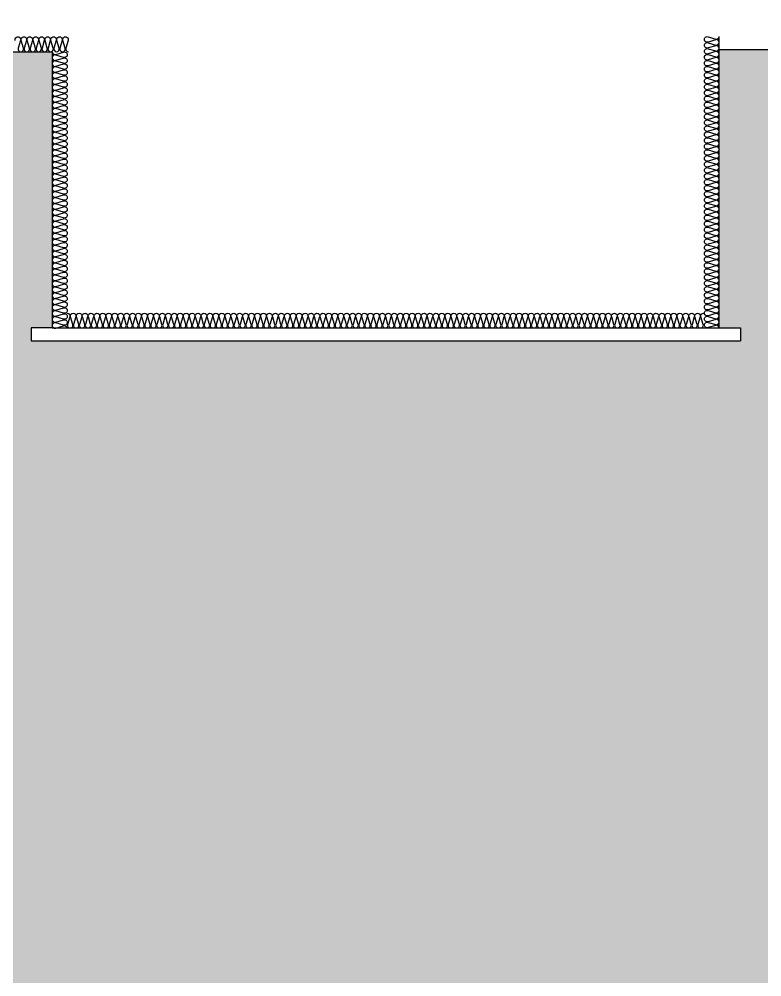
# Model space of a CAD drawing. Header units: millimetres. Extents: x 17311 to 801382, y -242618 to -104888.
# Drawn here: x 714234 to 717731, y -206253 to -201746 of the extents above; entities that cross this region are included whole.
import ezdxf

# ---------------------------------------------------------------- set-up
doc = ezdxf.new("R2010")
doc.units = ezdxf.units.MM
doc.header["$LTSCALE"] = 250
for name, color, linetype in [('A-버림CONC', 4, 'Continuous'), ('ISL', 251, 'Continuous'), ('지반', 254, 'Continuous')]:
    doc.layers.add(name, color=color, linetype=linetype)

msp = doc.modelspace()

# ---------------------------------------------------------------- hatches: boundary and pattern name
at = {"layer": '지반'}
h = msp.add_hatch(dxfattribs=at)
h.set_pattern_fill('EARTH', color=251, scale=70, angle=45)
h.paths.add_polyline_path([(746860.7, -201889.5), (739060.7, -201889.5), (739060.7, -203129.5), (739160.7, -203129.5), (739160.7, -203189.5), (735960.7, -203189.5), (735960.7, -203129.5), (736060.7, -203129.5), (736060.7, -201889.5), (728260.7, -201889.5), (728260.7, -203129.5), (728360.7, -203129.5), (728360.7, -203189.5), (725160.7, -203189.5), (725160.7, -203129.5), (725260.7, -203129.5), (725260.7, -201889.5), (717530.7, -201889.5), (717530.7, -203199.5), (717630.7, -203199.5), (717630.7, -203259.5), (714290.7, -203259.5), (714290.7, -203199.5), (714390.7, -203199.5), (714390.7, -201899.5), (712730.7, -201899.5), (712730.7, -202599.5), (712430.7, -202599.5), (712430.7, -203659.5), (713030.7, -203659.5), (713030.7, -205299.5), (713130.7, -205299.5), (713130.7, -205359.5), (704240.7, -205359.5), (704240.7, -205299.5), (704340.7, -205299.5), (704340.7, -203659.5), (705660.7, -203659.5), (705660.7, -202089.8), (705490.7, -202089.8), (705490.7, -201979.5), (703610.7, -201979.5), (703610.7, -202229.5), (703660.7, -202229.5), (703660.7, -202289.5), (703410.7, -202289.5), (703410.7, -202229.5), (703460.7, -202229.5), (703460.7, -202129.5), (692060.7, -202129.5), (692060.7, -201879.5), (650617.6, -201879.5), (650617.6, -213174), (801382.4, -213174), (801382.4, -201579.5), (791230.7, -201579.5), (791230.7, -201786.8), (791060.7, -201786.8), (791060.7, -202579.5), (790960.7, -202579.5), (790960.7, -204179.5), (792310.7, -204179.5), (792310.7, -205679.5), (792410.7, -205679.5), (792410.7, -205739.5), (783660.7, -205739.5), (783660.7, -205679.5), (783760.7, -205679.5), (783760.7, -204639.5), (782260.7, -204639.5), (782260.7, -205679.5), (782360.7, -205679.5), (782360.7, -205739.5), (779160.7, -205739.5), (779160.7, -205679.5), (779260.7, -205679.5), (779260.7, -204539.5), (771460.7, -204539.5), (771460.7, -205679.5), (771560.7, -205679.5), (771560.7, -205739.5), (768360.7, -205739.5), (768360.7, -205679.5), (768460.7, -205679.5), (768460.7, -204179.5), (769360.7, -204179.5), (769360.7, -201889.5), (760660.7, -201889.5), (760660.7, -203129.5), (760760.7, -203129.5), (760760.7, -203189.5), (757560.7, -203189.5), (757560.7, -203129.5), (757660.7, -203129.5), (757660.7, -201889.5), (749860.7, -201889.5), (749860.7, -203129.5), (749960.7, -203129.5), (749960.7, -203189.5), (746760.7, -203189.5), (746760.7, -203129.5), (746860.7, -203129.5)])

# ---------------------------------------------------------------- linework, layer by layer
at = {"layer": 'A-버림CONC'}
for p, q in [((717530.7, -201889.5), (725260.7, -201889.5)), ((714390.7, -203199.5), (714290.7, -203199.5)), ((714290.7, -203199.5), (714290.7, -203259.5)), ((717530.7, -203199.5), (717630.7, -203199.5)), ((717630.7, -203199.5), (717630.7, -203259.5)), ((714290.7, -203259.5), (717630.7, -203259.5))]:
    msp.add_line(p, q, dxfattribs=at)
at = {"layer": 'ISL'}
msp.add_lwpolyline([(712430.7, -203729.5), (712430.7, -202599.5), (712730.7, -202599.5), (712730.7, -201899.5), (714390.7, -201899.5), (714390.7, -203199.5), (717530.7, -203199.5), (717530.7, -201829.5)], dxfattribs=at)
for points in [[(714216.3, -201846.4, -1.372593), (714241, -201846.4), (714230.3, -201882.5, 0.509267), (714242.7, -201899.5, 0.509267), (714255, -201882.5), (714244.3, -201846.4, -1.372593), (714269, -201846.4), (714258.3, -201882.5, 0.509267), (714270.7, -201899.5, 0.509267), (714283, -201882.5), (714272.3, -201846.4, -1.372593), (714297, -201846.4), (714286.3, -201882.5, 0.509267), (714298.7, -201899.5, 0.509267), (714311, -201882.5), (714300.3, -201846.4, -1.372593), (714325, -201846.4), (714314.3, -201882.5, 0.509267), (714326.7, -201899.5, 0.509267), (714339, -201882.5), (714328.3, -201846.4, -1.372593), (714353, -201846.4), (714342.3, -201882.5, 0.509267), (714354.7, -201899.5, 0.509267), (714367, -201882.5), (714356.3, -201846.4, -1.372593), (714381, -201846.4), (714370.3, -201882.5, 0.509267), (714382.7, -201899.5, 0.509267), (714395, -201882.5), (714384.3, -201846.4, -1.372593), (714409, -201846.4), (714398.3, -201882.5, 0.509267), (714410.7, -201899.5, 0.509267), (714423, -201882.5), (714412.3, -201846.4, -1.372593), (714437, -201846.4), (714426.3, -201882.5, 0.509267), (714438.7, -201899.5, 0.509267), (714451, -201882.5), (714440.3, -201846.4, -1.372593), (714465, -201846.4), (714454.3, -201882.5, 0.509267), (714466.7, -201899.5)], [(717530.7, -203199.5, 0.509267), (717513.7, -203187.1), (717477.6, -203197.8, -1.372593), (717477.6, -203173.1), (717513.7, -203183.8, 0.509267), (717530.7, -203171.5, 0.509267), (717513.7, -203159.1), (717477.6, -203169.8, -1.372593), (717477.6, -203145.1), (717513.7, -203155.8, 0.509267), (717530.7, -203143.5, 0.509267), (717513.7, -203131.1), (717477.6, -203141.8, -1.372593), (717477.6, -203117.1), (717513.7, -203127.8, 0.509267), (717530.7, -203115.5, 0.509267), (717513.7, -203103.1), (717477.6, -203113.8, -1.372593), (717477.6, -203089.1), (717513.7, -203099.8, 0.509267), (717530.7, -203087.5, 0.509267), (717513.7, -203075.1), (717477.6, -203085.8, -1.372593), (717477.6, -203061.1), (717513.7, -203071.8, 0.509267), (717530.7, -203059.5, 0.509267), (717513.7, -203047.1), (717477.6, -203057.8, -1.372593), (717477.6, -203033.1), (717513.7, -203043.8, 0.509267), (717530.7, -203031.5, 0.509267), (717513.7, -203019.1), (717477.6, -203029.8, -1.372593), (717477.6, -203005.1), (717513.7, -203015.8, 0.509267), (717530.7, -203003.5, 0.509267), (717513.7, -202991.1), (717477.6, -203001.8, -1.372593), (717477.6, -202977.1), (717513.7, -202987.8, 0.509267), (717530.7, -202975.5, 0.509267), (717513.7, -202963.1), (717477.6, -202973.8, -1.372593), (717477.6, -202949.1), (717513.7, -202959.8, 0.509267), (717530.7, -202947.5, 0.509267), (717513.7, -202935.1), (717477.6, -202945.8, -1.372593), (717477.6, -202921.1), (717513.7, -202931.8, 0.509267), (717530.7, -202919.5, 0.509267), (717513.7, -202907.1), (717477.6, -202917.8, -1.372593), (717477.6, -202893.1), (717513.7, -202903.8, 0.509267), (717530.7, -202891.5, 0.509267), (717513.7, -202879.1), (717477.6, -202889.8, -1.372593), (717477.6, -202865.1), (717513.7, -202875.8, 0.509267), (717530.7, -202863.5, 0.509267), (717513.7, -202851.1), (717477.6, -202861.8, -1.372593), (717477.6, -202837.1), (717513.7, -202847.8, 0.509267), (717530.7, -202835.5, 0.509267), (717513.7, -202823.1), (717477.6, -202833.8, -1.372593), (717477.6, -202809.1), (717513.7, -202819.8, 0.509267), (717530.7, -202807.5, 0.509267), (717513.7, -202795.1), (717477.6, -202805.8, -1.372593), (717477.6, -202781.1), (717513.7, -202791.8, 0.509267), (717530.7, -202779.5, 0.509267), (717513.7, -202767.1), (717477.6, -202777.8, -1.372593), (717477.6, -202753.1), (717513.7, -202763.8, 0.509267), (717530.7, -202751.5, 0.509267), (717513.7, -202739.1), (717477.6, -202749.8, -1.372593), (717477.6, -202725.1), (717513.7, -202735.8, 0.509267), (717530.7, -202723.5, 0.509267), (717513.7, -202711.1), (717477.6, -202721.8, -1.372593), (717477.6, -202697.1), (717513.7, -202707.8, 0.509267), (717530.7, -202695.5, 0.509267), (717513.7, -202683.1), (717477.6, -202693.8, -1.372593), (717477.6, -202669.1), (717513.7, -202679.8, 0.509267), (717530.7, -202667.5, 0.509267), (717513.7, -202655.1), (717477.6, -202665.8, -1.372593), (717477.6, -202641.1), (717513.7, -202651.8, 0.509267), (717530.7, -202639.5, 0.509267), (717513.7, -202627.1), (717477.6, -202637.8, -1.372593), (717477.6, -202613.1), (717513.7, -202623.8, 0.509267), (717530.7, -202611.5, 0.509267), (717513.7, -202599.1), (717477.6, -202609.8, -1.372593), (717477.6, -202585.1), (717513.7, -202595.8, 0.509267), (717530.7, -202583.5, 0.509267), (717513.7, -202571.1), (717477.6, -202581.8, -1.372593), (717477.6, -202557.1), (717513.7, -202567.8, 0.509267), (717530.7, -202555.5, 0.509267), (717513.7, -202543.1), (717477.6, -202553.8, -1.372593), (717477.6, -202529.1), (717513.7, -202539.8, 0.509267), (717530.7, -202527.5, 0.509267), (717513.7, -202515.1), (717477.6, -202525.8, -1.372593), (717477.6, -202501.1), (717513.7, -202511.8, 0.509267), (717530.7, -202499.5, 0.509267), (717513.7, -202487.1), (717477.6, -202497.8, -1.372593), (717477.6, -202473.1), (717513.7, -202483.8, 0.509267), (717530.7, -202471.5, 0.509267), (717513.7, -202459.1), (717477.6, -202469.8, -1.372593), (717477.6, -202445.1), (717513.7, -202455.8, 0.509267), (717530.7, -202443.5, 0.509267), (717513.7, -202431.1), (717477.6, -202441.8, -1.372593), (717477.6, -202417.1), (717513.7, -202427.8, 0.509267), (717530.7, -202415.5, 0.509267), (717513.7, -202403.1), (717477.6, -202413.8, -1.372593), (717477.6, -202389.1), (717513.7, -202399.8, 0.509267), (717530.7, -202387.5, 0.509267), (717513.7, -202375.1), (717477.6, -202385.8, -1.372593), (717477.6, -202361.1), (717513.7, -202371.8, 0.509267), (717530.7, -202359.5, 0.509267), (717513.7, -202347.1), (717477.6, -202357.8, -1.372593), (717477.6, -202333.1), (717513.7, -202343.8, 0.509267), (717530.7, -202331.5, 0.509267), (717513.7, -202319.1), (717477.6, -202329.8, -1.372593), (717477.6, -202305.1), (717513.7, -202315.8, 0.509267), (717530.7, -202303.5, 0.509267), (717513.7, -202291.1), (717477.6, -202301.8, -1.372593), (717477.6, -202277.1), (717513.7, -202287.8, 0.509267), (717530.7, -202275.5, 0.509267), (717513.7, -202263.1), (717477.6, -202273.8, -1.372593), (717477.6, -202249.1), (717513.7, -202259.8, 0.509267), (717530.7, -202247.5, 0.509267), (717513.7, -202235.1), (717477.6, -202245.8, -1.372593), (717477.6, -202221.1), (717513.7, -202231.8, 0.509267), (717530.7, -202219.5, 0.509267), (717513.7, -202207.1), (717477.6, -202217.8, -1.372593), (717477.6, -202193.1), (717513.7, -202203.8, 0.509267), (717530.7, -202191.5, 0.509267), (717513.7, -202179.1), (717477.6, -202189.8, -1.372593), (717477.6, -202165.1), (717513.7, -202175.8, 0.509267), (717530.7, -202163.5, 0.509267), (717513.7, -202151.1), (717477.6, -202161.8, -1.372593), (717477.6, -202137.1), (717513.7, -202147.8, 0.509267), (717530.7, -202135.5, 0.509267), (717513.7, -202123.1), (717477.6, -202133.8, -1.372593), (717477.6, -202109.1), (717513.7, -202119.8, 0.509267), (717530.7, -202107.5, 0.509267), (717513.7, -202095.1), (717477.6, -202105.8, -1.372593), (717477.6, -202081.1), (717513.7, -202091.8, 0.509267), (717530.7, -202079.5, 0.509267), (717513.7, -202067.1), (717477.6, -202077.8, -1.372593), (717477.6, -202053.1), (717513.7, -202063.8, 0.509267), (717530.7, -202051.5, 0.509267), (717513.7, -202039.1), (717477.6, -202049.8, -1.372593), (717477.6, -202025.1), (717513.7, -202035.8, 0.509267), (717530.7, -202023.5, 0.509267), (717513.7, -202011.1), (717477.6, -202021.8, -1.372593), (717477.6, -201997.1), (717513.7, -202007.8, 0.509267), (717530.7, -201995.5, 0.509267), (717513.7, -201983.1), (717477.6, -201993.8, -1.372593), (717477.6, -201969.1), (717513.7, -201979.8, 0.509267), (717530.7, -201967.5, 0.509267), (717513.7, -201955.1), (717477.6, -201965.8, -1.372593), (717477.6, -201941.1), (717513.7, -201951.8, 0.509267), (717530.7, -201939.5, 0.509267), (717513.7, -201927.1), (717477.6, -201937.8, -1.372593), (717477.6, -201913.1), (717513.7, -201923.8, 0.509267), (717530.7, -201911.5, 0.509267), (717513.7, -201899.1), (717477.6, -201909.8, -1.372593), (717477.6, -201885.1), (717513.7, -201895.8, 0.509267), (717530.7, -201883.5, 0.509267), (717513.7, -201871.1), (717477.6, -201881.8, -1.372593), (717477.6, -201857.1), (717513.7, -201867.8, 0.509267), (717530.7, -201855.5, 0.509267), (717513.7, -201843.1), (717477.6, -201853.8, -1.372593), (717477.6, -201829.1), (717513.7, -201839.8, 0.509267), (717530.7, -201827.5)], [(714390.7, -201899.5, 0.509267), (714407.6, -201911.9), (714443.7, -201901.1, -1.372593), (714443.7, -201925.9), (714407.6, -201915.1, 0.509267), (714390.7, -201927.5, 0.509267), (714407.6, -201939.9), (714443.7, -201929.1, -1.372593), (714443.7, -201953.9), (714407.6, -201943.1, 0.509267), (714390.7, -201955.5, 0.509267), (714407.6, -201967.9), (714443.7, -201957.1, -1.372593), (714443.7, -201981.9), (714407.6, -201971.1, 0.509267), (714390.7, -201983.5, 0.509267), (714407.6, -201995.9), (714443.7, -201985.1, -1.372593), (714443.7, -202009.9), (714407.6, -201999.1, 0.509267), (714390.7, -202011.5, 0.509267), (714407.6, -202023.9), (714443.7, -202013.1, -1.372593), (714443.7, -202037.9), (714407.6, -202027.1, 0.509267), (714390.7, -202039.5, 0.509267), (714407.6, -202051.9), (714443.7, -202041.1, -1.372593), (714443.7, -202065.9), (714407.6, -202055.1, 0.509267), (714390.7, -202067.5, 0.509267), (714407.6, -202079.9), (714443.7, -202069.1, -1.372593), (714443.7, -202093.9), (714407.6, -202083.1, 0.509267), (714390.7, -202095.5, 0.509267), (714407.6, -202107.9), (714443.7, -202097.1, -1.372593), (714443.7, -202121.9), (714407.6, -202111.1, 0.509267), (714390.7, -202123.5, 0.509267), (714407.6, -202135.9), (714443.7, -202125.1, -1.372593), (714443.7, -202149.9), (714407.6, -202139.1, 0.509267), (714390.7, -202151.5, 0.509267), (714407.6, -202163.9), (714443.7, -202153.1, -1.372593), (714443.7, -202177.9), (714407.6, -202167.1, 0.509267), (714390.7, -202179.5, 0.509267), (714407.6, -202191.9), (714443.7, -202181.1, -1.372593), (714443.7, -202205.9), (714407.6, -202195.1, 0.509267), (714390.7, -202207.5, 0.509267), (714407.6, -202219.9), (714443.7, -202209.1, -1.372593), (714443.7, -202233.9), (714407.6, -202223.1, 0.509267), (714390.7, -202235.5, 0.509267), (714407.6, -202247.9), (714443.7, -202237.1, -1.372593), (714443.7, -202261.9), (714407.6, -202251.1, 0.509267), (714390.7, -202263.5, 0.509267), (714407.6, -202275.9), (714443.7, -202265.1, -1.372593), (714443.7, -202289.9), (714407.6, -202279.1, 0.509267), (714390.7, -202291.5, 0.509267), (714407.6, -202303.9), (714443.7, -202293.1, -1.372593), (714443.7, -202317.9), (714407.6, -202307.1, 0.509267), (714390.7, -202319.5, 0.509267), (714407.6, -202331.9), (714443.7, -202321.1, -1.372593), (714443.7, -202345.9), (714407.6, -202335.1, 0.509267), (714390.7, -202347.5, 0.509267), (714407.6, -202359.9), (714443.7, -202349.1, -1.372593), (714443.7, -202373.9), (714407.6, -202363.1, 0.509267), (714390.7, -202375.5, 0.509267), (714407.6, -202387.9), (714443.7, -202377.1, -1.372593), (714443.7, -202401.9), (714407.6, -202391.1, 0.509267), (714390.7, -202403.5, 0.509267), (714407.6, -202415.9), (714443.7, -202405.1, -1.372593), (714443.7, -202429.9), (714407.6, -202419.1, 0.509267), (714390.7, -202431.5, 0.509267), (714407.6, -202443.9), (714443.7, -202433.1, -1.372593), (714443.7, -202457.9), (714407.6, -202447.1, 0.509267), (714390.7, -202459.5, 0.509267), (714407.6, -202471.9), (714443.7, -202461.1, -1.372593), (714443.7, -202485.9), (714407.6, -202475.1, 0.509267), (714390.7, -202487.5, 0.509267), (714407.6, -202499.9), (714443.7, -202489.1, -1.372593), (714443.7, -202513.9), (714407.6, -202503.1, 0.509267), (714390.7, -202515.5, 0.509267), (714407.6, -202527.9), (714443.7, -202517.1, -1.372593), (714443.7, -202541.9), (714407.6, -202531.1, 0.509267), (714390.7, -202543.5, 0.509267), (714407.6, -202555.9), (714443.7, -202545.1, -1.372593), (714443.7, -202569.9), (714407.6, -202559.1, 0.509267), (714390.7, -202571.5, 0.509267), (714407.6, -202583.9), (714443.7, -202573.1, -1.372593), (714443.7, -202597.9), (714407.6, -202587.1, 0.509267), (714390.7, -202599.5, 0.509267), (714407.6, -202611.9), (714443.7, -202601.1, -1.372593), (714443.7, -202625.9), (714407.6, -202615.1, 0.509267), (714390.7, -202627.5, 0.509267), (714407.6, -202639.9), (714443.7, -202629.1, -1.372593), (714443.7, -202653.9), (714407.6, -202643.1, 0.509267), (714390.7, -202655.5, 0.509267), (714407.6, -202667.9), (714443.7, -202657.1, -1.372593), (714443.7, -202681.9), (714407.6, -202671.1, 0.509267), (714390.7, -202683.5, 0.509267), (714407.6, -202695.9), (714443.7, -202685.1, -1.372593), (714443.7, -202709.9), (714407.6, -202699.1, 0.509267), (714390.7, -202711.5, 0.509267), (714407.6, -202723.9), (714443.7, -202713.1, -1.372593), (714443.7, -202737.9), (714407.6, -202727.1, 0.509267), (714390.7, -202739.5, 0.509267), (714407.6, -202751.9), (714443.7, -202741.1, -1.372593), (714443.7, -202765.9), (714407.6, -202755.1, 0.509267), (714390.7, -202767.5, 0.509267), (714407.6, -202779.9), (714443.7, -202769.1, -1.372593), (714443.7, -202793.9), (714407.6, -202783.1, 0.509267), (714390.7, -202795.5, 0.509267), (714407.6, -202807.9), (714443.7, -202797.1, -1.372593), (714443.7, -202821.9), (714407.6, -202811.1, 0.509267), (714390.7, -202823.5, 0.509267), (714407.6, -202835.9), (714443.7, -202825.1, -1.372593), (714443.7, -202849.9), (714407.6, -202839.1, 0.509267), (714390.7, -202851.5, 0.509267), (714407.6, -202863.9), (714443.7, -202853.1, -1.372593), (714443.7, -202877.9), (714407.6, -202867.1, 0.509267), (714390.7, -202879.5, 0.509267), (714407.6, -202891.9), (714443.7, -202881.1, -1.372593), (714443.7, -202905.9), (714407.6, -202895.1, 0.509267), (714390.7, -202907.5, 0.509267), (714407.6, -202919.9), (714443.7, -202909.1, -1.372593), (714443.7, -202933.9), (714407.6, -202923.1, 0.509267), (714390.7, -202935.5, 0.509267), (714407.6, -202947.9), (714443.7, -202937.1, -1.372593), (714443.7, -202961.9), (714407.6, -202951.1, 0.509267), (714390.7, -202963.5, 0.509267), (714407.6, -202975.9), (714443.7, -202965.1, -1.372593), (714443.7, -202989.9), (714407.6, -202979.1, 0.509267), (714390.7, -202991.5, 0.509267), (714407.6, -203003.9), (714443.7, -202993.1, -1.372593), (714443.7, -203017.9), (714407.6, -203007.1, 0.509267), (714390.7, -203019.5, 0.509267), (714407.6, -203031.9), (714443.7, -203021.1, -1.372593), (714443.7, -203045.9), (714407.6, -203035.1, 0.509267), (714390.7, -203047.5, 0.509267), (714407.6, -203059.9), (714443.7, -203049.1, -1.372593), (714443.7, -203073.9), (714407.6, -203063.1, 0.509267), (714390.7, -203075.5, 0.509267), (714407.6, -203087.9), (714443.7, -203077.1, -1.372593), (714443.7, -203101.9), (714407.6, -203091.1, 0.509267), (714390.7, -203103.5, 0.509267), (714407.6, -203115.9), (714443.7, -203105.1, -1.372593), (714443.7, -203129.9), (714407.6, -203119.1, 0.509267), (714390.7, -203131.5, 0.509267), (714407.6, -203143.9), (714443.7, -203133.1, -1.372593), (714443.7, -203157.9), (714407.6, -203147.1, 0.509267), (714390.7, -203159.5, 0.509267), (714407.6, -203171.9), (714443.7, -203161.1, -1.372593), (714443.7, -203185.9), (714407.6, -203175.1, 0.509267), (714390.7, -203187.5, 0.509267), (714407.6, -203199.9), (714443.7, -203189.1, -0.460628), (714460.5, -203199.5, -0.460628)], [(714460.7, -203129.5, -0.509267), (714473, -203146.4), (714462.3, -203182.5, 1.372593), (714487, -203182.5), (714476.3, -203146.4, -0.509267), (714488.7, -203129.5, -0.509267), (714501, -203146.4), (714490.3, -203182.5, 1.372593), (714515, -203182.5), (714504.3, -203146.4, -0.509267), (714516.7, -203129.5, -0.509267), (714529, -203146.4), (714518.3, -203182.5, 1.372593), (714543, -203182.5), (714532.3, -203146.4, -0.509267), (714544.7, -203129.5, -0.509267), (714557, -203146.4), (714546.3, -203182.5, 1.372593), (714571, -203182.5), (714560.3, -203146.4, -0.509267), (714572.7, -203129.5, -0.509267), (714585, -203146.4), (714574.3, -203182.5, 1.372593), (714599, -203182.5), (714588.3, -203146.4, -0.509267), (714600.7, -203129.5, -0.509267), (714613, -203146.4), (714602.3, -203182.5, 1.372593), (714627, -203182.5), (714616.3, -203146.4, -0.509267), (714628.7, -203129.5, -0.509267), (714641, -203146.4), (714630.3, -203182.5, 1.372593), (714655, -203182.5), (714644.3, -203146.4, -0.509267), (714656.7, -203129.5, -0.509267), (714669, -203146.4), (714658.3, -203182.5, 1.372593), (714683, -203182.5), (714672.3, -203146.4, -0.509267), (714684.7, -203129.5, -0.509267), (714697, -203146.4), (714686.3, -203182.5, 1.372593), (714711, -203182.5), (714700.3, -203146.4, -0.509267), (714712.7, -203129.5, -0.509267), (714725, -203146.4), (714714.3, -203182.5, 1.372593), (714739, -203182.5), (714728.3, -203146.4, -0.509267), (714740.7, -203129.5, -0.509267), (714753, -203146.4), (714742.3, -203182.5, 1.372593), (714767, -203182.5), (714756.3, -203146.4, -0.509267), (714768.7, -203129.5, -0.509267), (714781, -203146.4), (714770.3, -203182.5, 1.372593), (714795, -203182.5), (714784.3, -203146.4, -0.509267), (714796.7, -203129.5, -0.509267), (714809, -203146.4), (714798.3, -203182.5, 1.372593), (714823, -203182.5), (714812.3, -203146.4, -0.509267), (714824.7, -203129.5, -0.509267), (714837, -203146.4), (714826.3, -203182.5, 1.372593), (714851, -203182.5), (714840.3, -203146.4, -0.509267), (714852.7, -203129.5, -0.509267), (714865, -203146.4), (714854.3, -203182.5, 1.372593), (714879, -203182.5), (714868.3, -203146.4, -0.509267), (714880.7, -203129.5, -0.509267), (714893, -203146.4), (714882.3, -203182.5, 1.372593), (714907, -203182.5), (714896.3, -203146.4, -0.509267), (714908.7, -203129.5, -0.509267), (714921, -203146.4), (714910.3, -203182.5, 1.372593), (714935, -203182.5), (714924.3, -203146.4, -0.509267), (714936.7, -203129.5, -0.509267), (714949, -203146.4), (714938.3, -203182.5, 1.372593), (714963, -203182.5), (714952.3, -203146.4, -0.509267), (714964.7, -203129.5, -0.509267), (714977, -203146.4), (714966.3, -203182.5, 1.372593), (714991, -203182.5), (714980.3, -203146.4, -0.509267), (714992.7, -203129.5, -0.509267), (715005, -203146.4), (714994.3, -203182.5, 1.372593), (715019, -203182.5), (715008.3, -203146.4, -0.509267), (715020.7, -203129.5, -0.509267), (715033, -203146.4), (715022.3, -203182.5, 1.372593), (715047, -203182.5), (715036.3, -203146.4, -0.509267), (715048.7, -203129.5, -0.509267), (715061, -203146.4), (715050.3, -203182.5, 1.372593), (715075, -203182.5), (715064.3, -203146.4, -0.509267), (715076.7, -203129.5, -0.509267), (715089, -203146.4), (715078.3, -203182.5, 1.372593), (715103, -203182.5), (715092.3, -203146.4, -0.509267), (715104.7, -203129.5, -0.509267), (715117, -203146.4), (715106.3, -203182.5, 1.372593), (715131, -203182.5), (715120.3, -203146.4, -0.509267), (715132.7, -203129.5, -0.509267), (715145, -203146.4), (715134.3, -203182.5, 1.372593), (715159, -203182.5), (715148.3, -203146.4, -0.509267), (715160.7, -203129.5, -0.509267), (715173, -203146.4), (715162.3, -203182.5, 1.372593), (715187, -203182.5), (715176.3, -203146.4, -0.509267), (715188.7, -203129.5, -0.509267), (715201, -203146.4), (715190.3, -203182.5, 1.372593), (715215, -203182.5), (715204.3, -203146.4, -0.509267), (715216.7, -203129.5, -0.509267), (715229, -203146.4), (715218.3, -203182.5, 1.372593), (715243, -203182.5), (715232.3, -203146.4, -0.509267), (715244.7, -203129.5, -0.509267), (715257, -203146.4), (715246.3, -203182.5, 1.372593), (715271, -203182.5), (715260.3, -203146.4, -0.509267), (715272.7, -203129.5, -0.509267), (715285, -203146.4), (715274.3, -203182.5, 1.372593), (715299, -203182.5), (715288.3, -203146.4, -0.509267), (715300.7, -203129.5, -0.509267), (715313, -203146.4), (715302.3, -203182.5, 1.372593), (715327, -203182.5), (715316.3, -203146.4, -0.509267), (715328.7, -203129.5, -0.509267), (715341, -203146.4), (715330.3, -203182.5, 1.372593), (715355, -203182.5), (715344.3, -203146.4, -0.509267), (715356.7, -203129.5, -0.509267), (715369, -203146.4), (715358.3, -203182.5, 1.372593), (715383, -203182.5), (715372.3, -203146.4, -0.509267), (715384.7, -203129.5, -0.509267), (715397, -203146.4), (715386.3, -203182.5, 1.372593), (715411, -203182.5), (715400.3, -203146.4, -0.509267), (715412.7, -203129.5, -0.509267), (715425, -203146.4), (715414.3, -203182.5, 1.372593), (715439, -203182.5), (715428.3, -203146.4, -0.509267), (715440.7, -203129.5, -0.509267), (715453, -203146.4), (715442.3, -203182.5, 1.372593), (715467, -203182.5), (715456.3, -203146.4, -0.509267), (715468.7, -203129.5, -0.509267), (715481, -203146.4), (715470.3, -203182.5, 1.372593), (715495, -203182.5), (715484.3, -203146.4, -0.509267), (715496.7, -203129.5, -0.509267), (715509, -203146.4), (715498.3, -203182.5, 1.372593), (715523, -203182.5), (715512.3, -203146.4, -0.509267), (715524.7, -203129.5, -0.509267), (715537, -203146.4), (715526.3, -203182.5, 1.372593), (715551, -203182.5), (715540.3, -203146.4, -0.509267), (715552.7, -203129.5, -0.509267), (715565, -203146.4), (715554.3, -203182.5, 1.372593), (715579, -203182.5), (715568.3, -203146.4, -0.509267), (715580.7, -203129.5, -0.509267), (715593, -203146.4), (715582.3, -203182.5, 1.372593), (715607, -203182.5), (715596.3, -203146.4, -0.509267), (715608.7, -203129.5, -0.509267), (715621, -203146.4), (715610.3, -203182.5, 1.372593), (715635, -203182.5), (715624.3, -203146.4, -0.509267), (715636.7, -203129.5, -0.509267), (715649, -203146.4), (715638.3, -203182.5, 1.372593), (715663, -203182.5), (715652.3, -203146.4, -0.509267), (715664.7, -203129.5, -0.509267), (715677, -203146.4), (715666.3, -203182.5, 1.372593), (715691, -203182.5), (715680.3, -203146.4, -0.509267), (715692.7, -203129.5, -0.509267), (715705, -203146.4), (715694.3, -203182.5, 1.372593), (715719, -203182.5), (715708.3, -203146.4, -0.509267), (715720.7, -203129.5, -0.509267), (715733, -203146.4), (715722.3, -203182.5, 1.372593), (715747, -203182.5), (715736.3, -203146.4, -0.509267), (715748.7, -203129.5, -0.509267), (715761, -203146.4), (715750.3, -203182.5, 1.372593), (715775, -203182.5), (715764.3, -203146.4, -0.509267), (715776.7, -203129.5, -0.509267), (715789, -203146.4), (715778.3, -203182.5, 1.372593), (715803, -203182.5), (715792.3, -203146.4, -0.509267), (715804.7, -203129.5, -0.509267), (715817, -203146.4), (715806.3, -203182.5, 1.372593), (715831, -203182.5), (715820.3, -203146.4, -0.509267), (715832.7, -203129.5, -0.509267), (715845, -203146.4), (715834.3, -203182.5, 1.372593), (715859, -203182.5), (715848.3, -203146.4, -0.509267), (715860.7, -203129.5, -0.509267), (715873, -203146.4), (715862.3, -203182.5, 1.372593), (715887, -203182.5), (715876.3, -203146.4, -0.509267), (715888.7, -203129.5, -0.509267), (715901, -203146.4), (715890.3, -203182.5, 1.372593), (715915, -203182.5), (715904.3, -203146.4, -0.509267), (715916.7, -203129.5, -0.509267), (715929, -203146.4), (715918.3, -203182.5, 1.372593), (715943, -203182.5), (715932.3, -203146.4, -0.509267), (715944.7, -203129.5, -0.509267), (715957, -203146.4), (715946.3, -203182.5, 1.372593), (715971, -203182.5), (715960.3, -203146.4, -0.509267), (715972.7, -203129.5, -0.509267), (715985, -203146.4), (715974.3, -203182.5, 1.372593), (715999, -203182.5), (715988.3, -203146.4, -0.509267), (716000.7, -203129.5, -0.509267), (716013, -203146.4), (716002.3, -203182.5, 1.372593), (716027, -203182.5), (716016.3, -203146.4, -0.509267), (716028.7, -203129.5, -0.509267), (716041, -203146.4), (716030.3, -203182.5, 1.372593), (716055, -203182.5), (716044.3, -203146.4, -0.509267), (716056.7, -203129.5, -0.509267), (716069, -203146.4), (716058.3, -203182.5, 1.372593), (716083, -203182.5), (716072.3, -203146.4, -0.509267), (716084.7, -203129.5, -0.509267), (716097, -203146.4), (716086.3, -203182.5, 1.372593), (716111, -203182.5), (716100.3, -203146.4, -0.509267), (716112.7, -203129.5, -0.509267), (716125, -203146.4), (716114.3, -203182.5, 1.372593), (716139, -203182.5), (716128.3, -203146.4, -0.509267), (716140.7, -203129.5, -0.509267), (716153, -203146.4), (716142.3, -203182.5, 1.372593), (716167, -203182.5), (716156.3, -203146.4, -0.509267), (716168.7, -203129.5, -0.509267), (716181, -203146.4), (716170.3, -203182.5, 1.372593), (716195, -203182.5), (716184.3, -203146.4, -0.509267), (716196.7, -203129.5, -0.509267), (716209, -203146.4), (716198.3, -203182.5, 1.372593), (716223, -203182.5), (716212.3, -203146.4, -0.509267), (716224.7, -203129.5, -0.509267), (716237, -203146.4), (716226.3, -203182.5, 1.372593), (716251, -203182.5), (716240.3, -203146.4, -0.509267), (716252.7, -203129.5, -0.509267), (716265, -203146.4), (716254.3, -203182.5, 1.372593), (716279, -203182.5), (716268.3, -203146.4, -0.509267), (716280.7, -203129.5, -0.509267), (716293, -203146.4), (716282.3, -203182.5, 1.372593), (716307, -203182.5), (716296.3, -203146.4, -0.509267), (716308.7, -203129.5, -0.509267), (716321, -203146.4), (716310.3, -203182.5, 1.372593), (716335, -203182.5), (716324.3, -203146.4, -0.509267), (716336.7, -203129.5, -0.509267), (716349, -203146.4), (716338.3, -203182.5, 1.372593), (716363, -203182.5), (716352.3, -203146.4, -0.509267), (716364.7, -203129.5, -0.509267), (716377, -203146.4), (716366.3, -203182.5, 1.372593), (716391, -203182.5), (716380.3, -203146.4, -0.509267), (716392.7, -203129.5, -0.509267), (716405, -203146.4), (716394.3, -203182.5, 1.372593), (716419, -203182.5), (716408.3, -203146.4, -0.509267), (716420.7, -203129.5, -0.509267), (716433, -203146.4), (716422.3, -203182.5, 1.372593), (716447, -203182.5), (716436.3, -203146.4, -0.509267), (716448.7, -203129.5, -0.509267), (716461, -203146.4), (716450.3, -203182.5, 1.372593), (716475, -203182.5), (716464.3, -203146.4, -0.509267), (716476.7, -203129.5, -0.509267), (716489, -203146.4), (716478.3, -203182.5, 1.372593), (716503, -203182.5), (716492.3, -203146.4, -0.509267), (716504.7, -203129.5, -0.509267), (716517, -203146.4), (716506.3, -203182.5, 1.372593), (716531, -203182.5), (716520.3, -203146.4, -0.509267), (716532.7, -203129.5, -0.509267), (716545, -203146.4), (716534.3, -203182.5, 1.372593), (716559, -203182.5), (716548.3, -203146.4, -0.509267), (716560.7, -203129.5, -0.509267), (716573, -203146.4), (716562.3, -203182.5, 1.372593), (716587, -203182.5), (716576.3, -203146.4, -0.509267), (716588.7, -203129.5, -0.509267), (716601, -203146.4), (716590.3, -203182.5, 1.372593), (716615, -203182.5), (716604.3, -203146.4, -0.509267), (716616.7, -203129.5, -0.509267), (716629, -203146.4), (716618.3, -203182.5, 1.372593), (716643, -203182.5), (716632.3, -203146.4, -0.509267), (716644.7, -203129.5, -0.509267), (716657, -203146.4), (716646.3, -203182.5, 1.372593), (716671, -203182.5), (716660.3, -203146.4, -0.509267), (716672.7, -203129.5, -0.509267), (716685, -203146.4), (716674.3, -203182.5, 1.372593), (716699, -203182.5), (716688.3, -203146.4, -0.509267), (716700.7, -203129.5, -0.509267), (716713, -203146.4), (716702.3, -203182.5, 1.372593), (716727, -203182.5), (716716.3, -203146.4, -0.509267), (716728.7, -203129.5, -0.509267), (716741, -203146.4), (716730.3, -203182.5, 1.372593), (716755, -203182.5), (716744.3, -203146.4, -0.509267), (716756.7, -203129.5, -0.509267), (716769, -203146.4), (716758.3, -203182.5, 1.372593), (716783, -203182.5), (716772.3, -203146.4, -0.509267), (716784.7, -203129.5, -0.509267), (716797, -203146.4), (716786.3, -203182.5, 1.372593), (716811, -203182.5), (716800.3, -203146.4, -0.509267), (716812.7, -203129.5, -0.509267), (716825, -203146.4), (716814.3, -203182.5, 1.372593), (716839, -203182.5), (716828.3, -203146.4, -0.509267), (716840.7, -203129.5, -0.509267), (716853, -203146.4), (716842.3, -203182.5, 1.372593), (716867, -203182.5), (716856.3, -203146.4, -0.509267), (716868.7, -203129.5, -0.509267), (716881, -203146.4), (716870.3, -203182.5, 1.372593), (716895, -203182.5), (716884.3, -203146.4, -0.509267), (716896.7, -203129.5, -0.509267), (716909, -203146.4), (716898.3, -203182.5, 1.372593), (716923, -203182.5), (716912.3, -203146.4, -0.509267), (716924.7, -203129.5, -0.509267), (716937, -203146.4), (716926.3, -203182.5, 1.372593), (716951, -203182.5), (716940.3, -203146.4, -0.509267), (716952.7, -203129.5, -0.509267), (716965, -203146.4), (716954.3, -203182.5, 1.372593), (716979, -203182.5), (716968.3, -203146.4, -0.509267), (716980.7, -203129.5, -0.509267), (716993, -203146.4), (716982.3, -203182.5, 1.372593), (717007, -203182.5), (716996.3, -203146.4, -0.509267), (717008.7, -203129.5, -0.509267), (717021, -203146.4), (717010.3, -203182.5, 1.372593), (717035, -203182.5), (717024.3, -203146.4, -0.509267), (717036.7, -203129.5, -0.509267), (717049, -203146.4), (717038.3, -203182.5, 1.372593), (717063, -203182.5), (717052.3, -203146.4, -0.509267), (717064.7, -203129.5, -0.509267), (717077, -203146.4), (717066.3, -203182.5, 1.372593), (717091, -203182.5), (717080.3, -203146.4, -0.509267), (717092.7, -203129.5, -0.509267), (717105, -203146.4), (717094.3, -203182.5, 1.372593), (717119, -203182.5), (717108.3, -203146.4, -0.509267), (717120.7, -203129.5, -0.509267), (717133, -203146.4), (717122.3, -203182.5, 1.372593), (717147, -203182.5), (717136.3, -203146.4, -0.509267), (717148.7, -203129.5, -0.509267), (717161, -203146.4), (717150.3, -203182.5, 1.372593), (717175, -203182.5), (717164.3, -203146.4, -0.509267), (717176.7, -203129.5, -0.509267), (717189, -203146.4), (717178.3, -203182.5, 1.372593), (717203, -203182.5), (717192.3, -203146.4, -0.509267), (717204.7, -203129.5, -0.509267), (717217, -203146.4), (717206.3, -203182.5, 1.372593), (717231, -203182.5), (717220.3, -203146.4, -0.509267), (717232.7, -203129.5, -0.509267), (717245, -203146.4), (717234.3, -203182.5, 1.372593), (717259, -203182.5), (717248.3, -203146.4, -0.509267), (717260.7, -203129.5, -0.509267), (717273, -203146.4), (717262.3, -203182.5, 1.372593), (717287, -203182.5), (717276.3, -203146.4, -0.509267), (717288.7, -203129.5, -0.509267), (717301, -203146.4), (717290.3, -203182.5, 1.372593), (717315, -203182.5), (717304.3, -203146.4, -0.509267), (717316.7, -203129.5, -0.509267), (717329, -203146.4), (717318.3, -203182.5, 1.372593), (717343, -203182.5), (717332.3, -203146.4, -0.509267), (717344.7, -203129.5, -0.509267), (717357, -203146.4), (717346.3, -203182.5, 1.372593), (717371, -203182.5), (717360.3, -203146.4, -0.509267), (717372.7, -203129.5, -0.509267), (717385, -203146.4), (717374.3, -203182.5, 1.372593), (717399, -203182.5), (717388.3, -203146.4, -0.509267), (717400.7, -203129.5, -0.509267), (717413, -203146.4), (717402.3, -203182.5, 1.372593), (717427, -203182.5), (717416.3, -203146.4, -0.509267), (717428.7, -203129.5, -0.509267), (717441, -203146.4), (717430.3, -203182.5, 1.372593), (717455, -203182.5), (717444.3, -203146.4, -0.509267), (717456.7, -203129.5)]]:
    msp.add_lwpolyline(points, format="xyb", dxfattribs=at)

doc.saveas('drawing.dxf')
